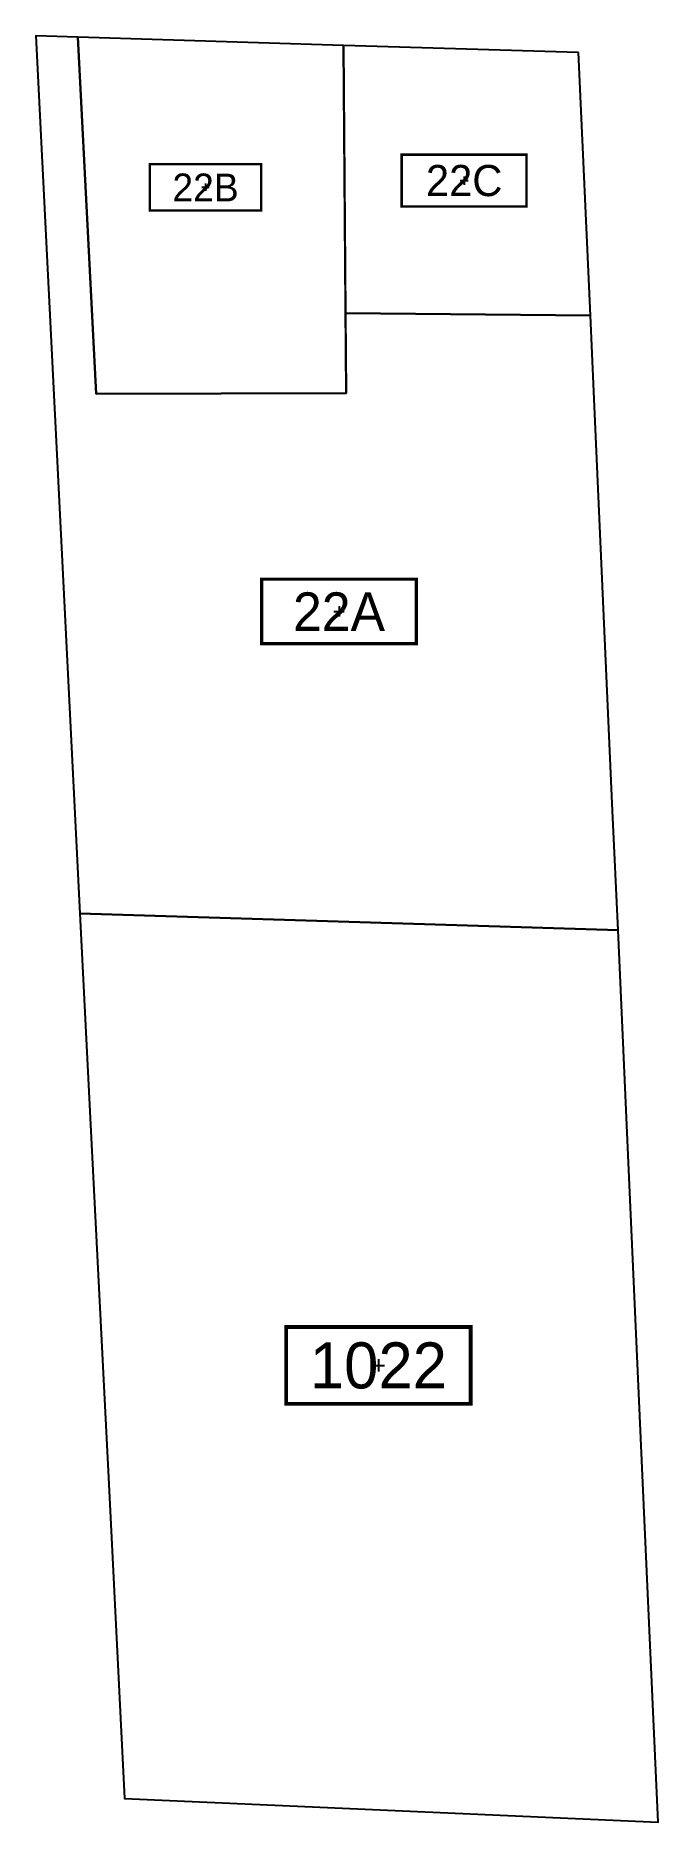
# Model space of a CAD drawing. Extents: x 186093 to 186140, y 654706 to 654838.
import ezdxf
from ezdxf.enums import TextEntityAlignment as Align

# ---------------------------------------------------------------- set-up
doc = ezdxf.new("R2010")
doc.units = 0
doc.header["$MEASUREMENT"] = 0
doc.layers.add('pcell', color=160, linetype='Continuous')
doc.layers.add('scellno', color=160, linetype='Continuous')
doc.styles.add('mvt-nos', font='mvt-nos.shx')

# ---------------------------------------------------------------- blocks, each defined once
blk = doc.blocks.new('cellno')
at = {"color": 2}
for points in [[(-0.4, 0), (0.4, 0)], [(0, 0.4), (0, -0.4)]]:
    blk.add_lwpolyline(points, dxfattribs=at)
at = {"layer": 'scellno', "const_width": 0.25}
blk.add_lwpolyline([(6, 2.5), (-6, 2.5), (-6, -2.5), (6, -2.5)], close=True, dxfattribs=at)
at = {"layer": 'scellno', "style": 'mvt-nos'}
blk.add_attdef('CELLNO', text='', height=3, dxfattribs=at).set_placement((0, 0), align=Align.MIDDLE)
at = {"layer": 'scellno', "style": 'mvt-nos', "flags": 1}
for tag, p in [('CODE', (-0.29, -6)), ('AREA', (0.21, -8.97))]:
    blk.add_attdef(tag, text='', height=2.5, dxfattribs=at).set_placement(p, align=Align.CENTER)

msp = doc.modelspace()

# ---------------------------------------------------------------- linework, layer by layer
at = {"layer": 'pcell'}
for points in [[(186134.84, 654812.07), (186134.59, 654817.73), (186116.44, 654817.9), (186116.49, 654811.96), (186097.93, 654811.9), (186096.58, 654838.39), (186093.46, 654838.49), (186096.73, 654773.35), (186136.64, 654772.11), (186136.24, 654780.96)], [(186116.28, 654837.77), (186096.58, 654838.39), (186097.93, 654811.9), (186116.49, 654811.96)], [(186133.71, 654837.23), (186116.28, 654837.77), (186116.44, 654817.9), (186134.59, 654817.73)], [(186137.39, 654755.41), (186136.64, 654772.11), (186096.73, 654773.35), (186097.55, 654757.19), (186098.87, 654730.99), (186100.04, 654707.66), (186139.62, 654705.89), (186138.56, 654729.43)]]:
    msp.add_lwpolyline(points, close=True, dxfattribs=at)

# ---------------------------------------------------------------- block references
at = {"layer": 'scellno'}
for p, xscale, yscale, zscale, values in [((186106.05, 654827.24), 0.6888225121047641, 0.6888225121047641, 0.6888225121047641, {'CELLNO': '22B'}), ((186125.23, 654827.74), 0.7708032913426817, 0.7708032913426817, 0.7708032913426817, {'CELLNO': '22C'}), ((186115.95, 654795.76), 0.9564334079267544, 0.9564334079267544, 0.9564334079267544, {'CELLNO': '22A'}), ((186118.87, 654739.8), 1.13942497526811, 1.13942497526811, 1.13942497526811, {'CELLNO': '1022'})]:
    msp.add_blockref('cellno', p, dxfattribs=dict(at, xscale=xscale, yscale=yscale, zscale=zscale)).add_auto_attribs(values)

doc.saveas('drawing.dxf')
